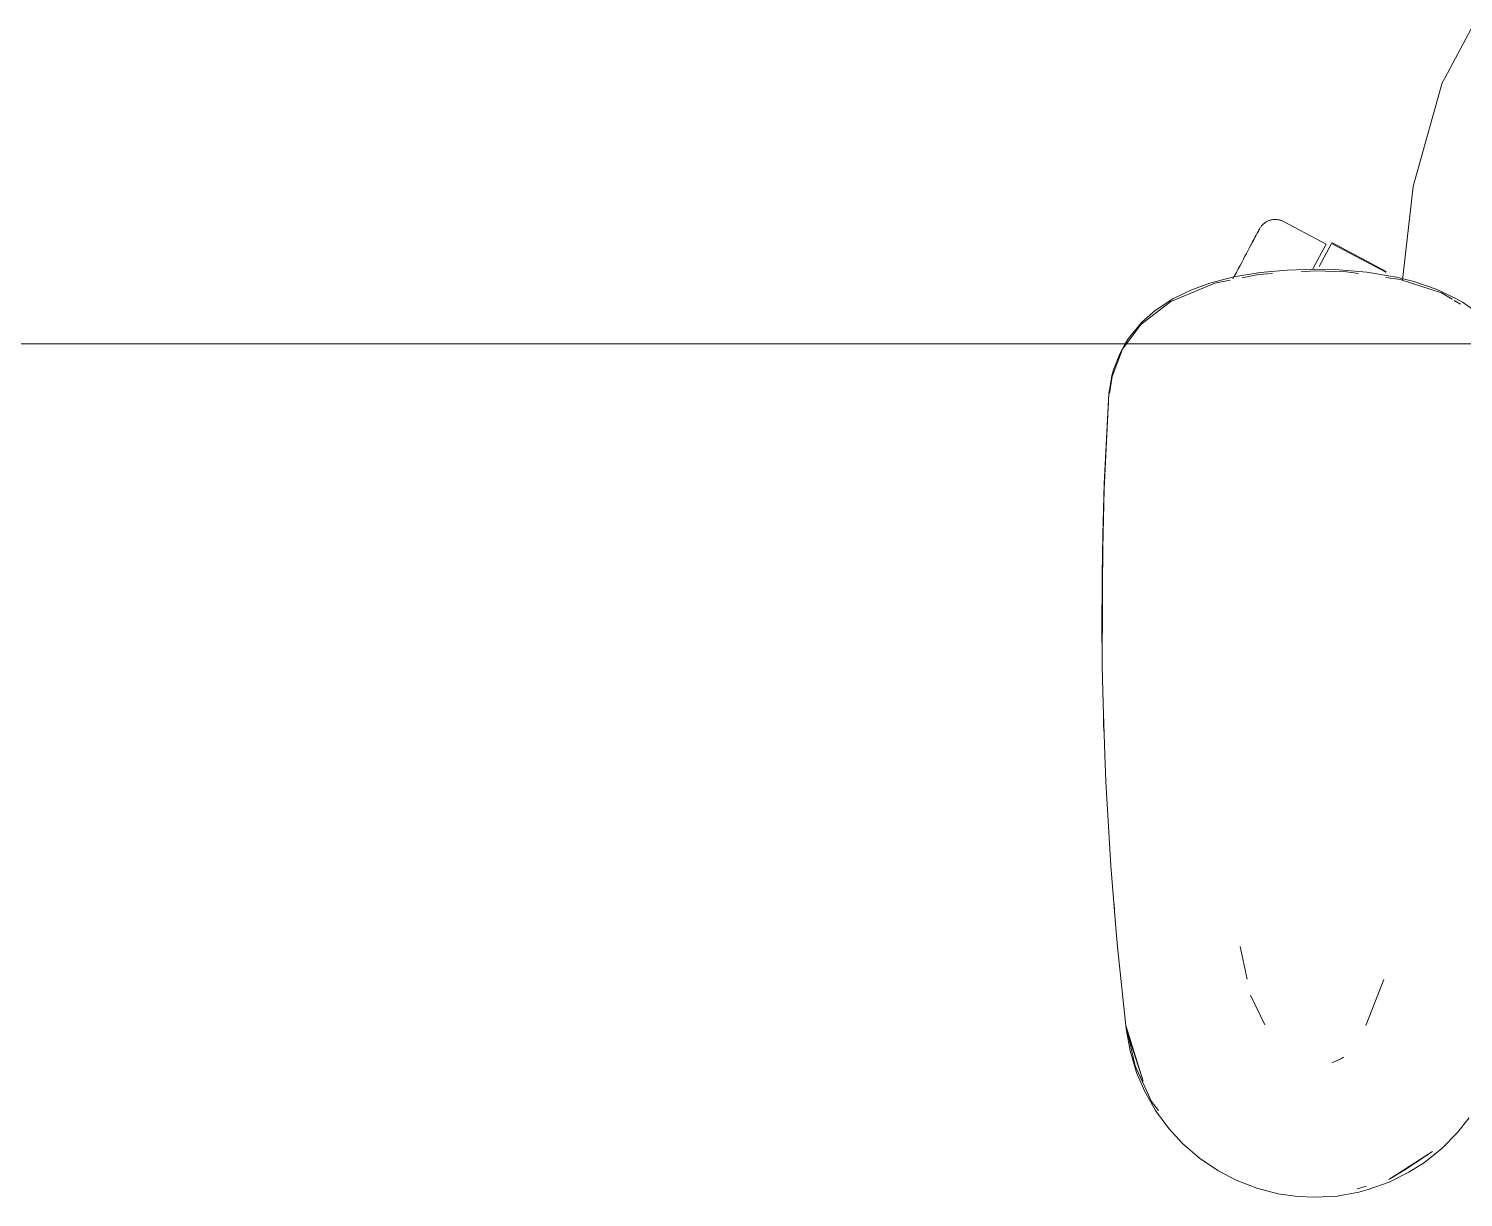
# Model space of a CAD drawing. Header units: millimetres. Extents: x 155927 to 317870, y -36033 to 97293.
# Drawn here: x 176345.5 to 176672.1, y 16712.9 to 16979 of the extents above; entities that cross this region are included whole.
import ezdxf

# ---------------------------------------------------------------- set-up
doc = ezdxf.new("R2010")
doc.units = ezdxf.units.MM
doc.header["$MEASUREMENT"] = 0
doc.layers.add('G-IMPT', color=8, linetype='CONTINUOUS', lineweight=9)
doc.layers.add('I-FURN', color=8, linetype='CONTINUOUS', lineweight=9)

msp = doc.modelspace()

# ---------------------------------------------------------------- linework, layer by layer
at = {"layer": 'G-IMPT'}
for p, q in [((176667.87, 16967.74), (176673.89, 16978.98)), ((176661.27, 16945.28), (176667.28, 16966.63)), ((176667.28, 16966.63), (176667.87, 16967.74)), ((176661.27, 16945.28), (176660.64, 16943.02)), ((176658.22, 16921.74), (176660.64, 16943.02)), ((176625.8, 16923.45), (176631.95, 16924.02)), ((176638.29, 16924.2), (176631.95, 16924.02)), ((176635.18, 16923.63), (176638.29, 16923.82)), ((176642.8, 16924.11), (176638.29, 16924.2)), ((176645.46, 16923.59), (176638.29, 16923.82)), ((176642.8, 16924.11), (176650.11, 16923.53)), ((176645.46, 16923.59), (176648.24, 16923.2)), ((176615.5, 16921), (176609.88, 16918.67)), ((176614.39, 16921.02), (176610.06, 16919.44)), ((176614.39, 16921.02), (176619.87, 16922.45)), ((176615.5, 16921), (176618.97, 16921.71)), ((176625.8, 16923.45), (176619.87, 16922.45)), ((176621.72, 16922.27), (176625.47, 16923.04)), ((176625.47, 16923.04), (176628.67, 16923.23)), ((176656.88, 16922.41), (176650.11, 16923.53)), ((176654.43, 16922.33), (176657.72, 16921.86)), ((176660.8, 16921.44), (176656.88, 16922.41)), ((176657.72, 16921.86), (176667.11, 16918.83)), ((176660.8, 16921.44), (176665.89, 16919.7)), ((176605.98, 16917.45), (176601.94, 16914.8)), ((176605.49, 16916.83), (176609.88, 16918.67)), ((176605.98, 16917.45), (176610.06, 16919.44)), ((176665.89, 16919.7), (176670.53, 16917.49)), ((176667.11, 16918.83), (176669.56, 16917.37)), ((176670.03, 16917.09), (176671.47, 16916.23)), ((176670.53, 16917.49), (176671.9, 16916.69)), ((176598.7, 16911.61), (176605.49, 16916.83)), ((176601.94, 16914.8), (176598.9, 16912.13)), ((176675.36, 16914.24), (176671.9, 16916.69)), ((176595.43, 16907.2), (176598.7, 16911.61)), ((176595.82, 16908.39), (176598.9, 16912.13)), ((176595.14, 16907.2), (176595.82, 16908.39)), ((176592.12, 16899.79), (176594.53, 16905.99)), ((176593.86, 16904.96), (176592.47, 16901.32)), ((176593.86, 16904.96), (176595.14, 16907.2)), ((176594.53, 16905.99), (176595.43, 16907.2)), ((176592.1, 16899.97), (176592.47, 16901.32)), ((176591.4, 16895.93), (176591.66, 16897.57)), ((176592.12, 16899.79), (176591.54, 16895.94)), ((176592.1, 16899.97), (176591.66, 16897.57)), ((176590.32, 16874.14), (176591.4, 16895.93)), ((176590.32, 16874.14), (176591.29, 16894.32)), ((176590.36, 16875.35), (176591.4, 16895.93)), ((176591.21, 16892.09), (176591.29, 16894.32)), ((176591.4, 16895.93), (176591.29, 16894.32)), ((176589.85, 16853.96), (176590.36, 16875.35)), ((176590.01, 16863.79), (176590.36, 16875.35)), ((176590.36, 16875.35), (176590.32, 16874.14)), ((176589.85, 16853.96), (176590.32, 16874.14)), ((176590.01, 16863.79), (176589.81, 16844.57)), ((176589.85, 16853.96), (176590.01, 16863.79)), ((176589.9, 16833.77), (176590.01, 16863.79)), ((176589.87, 16855.99), (176589.94, 16857.9)), ((176589.9, 16853.47), (176589.87, 16855.99)), ((176589.9, 16833.77), (176589.85, 16853.96)), ((176589.9, 16833.77), (176589.81, 16844.57)), ((176589.9, 16833.77), (176590.06, 16825.35)), ((176590.45, 16813.59), (176590.06, 16825.35)), ((176590.2, 16820.41), (176590.19, 16821.91)), ((176590.31, 16818.48), (176590.2, 16820.41)), ((176590.45, 16813.59), (176590.71, 16807.57)), ((176591.52, 16793.43), (176590.71, 16807.57)), ((176591.84, 16788.34), (176591.52, 16793.43)), ((176591.84, 16788.34), (176593.09, 16773.29)), ((176592.49, 16780.16), (176592.66, 16778.48)), ((176593.09, 16773.29), (176593.44, 16769.16)), ((176593.44, 16769.16), (176595.34, 16751.23)), ((176621.31, 16769.95), (176622.88, 16762.51)), ((176654.01, 16762.45), (176649.87, 16752.02)), ((176626.91, 16752.11), (176623.65, 16758.9)), ((176595.34, 16751.74), (176599.17, 16739.28)), ((176595.34, 16751.74), (176596.26, 16748.43)), ((176595.34, 16751.23), (176596.24, 16746.19)), ((176597.38, 16742.77), (176595.47, 16751.18)), ((176599.17, 16739.28), (176596.26, 16748.43)), ((176597.7, 16741.32), (176596.24, 16746.19)), ((176642.12, 16743.48), (176644.34, 16744.5)), ((176644.34, 16744.5), (176644.79, 16744.79)), ((176597.38, 16742.77), (176601.12, 16734.71)), ((176599.51, 16737.09), (176597.7, 16741.32)), ((176599.51, 16737.09), (176602.03, 16732.64)), ((176602.72, 16732.6), (176601.12, 16734.71)), ((176605.02, 16728.56), (176602.03, 16732.64)), ((176670.76, 16727.62), (176673.39, 16730.93)), ((176605.02, 16728.56), (176608.19, 16725.12)), ((176667.21, 16724.01), (176670.76, 16727.62)), ((176612.02, 16721.8), (176608.19, 16725.12)), ((176616.19, 16718.97), (176612.02, 16721.8)), ((176655.09, 16716.96), (176665.04, 16723.29)), ((176658.76, 16719.13), (176665.04, 16723.29)), ((176667.21, 16724.01), (176663.24, 16720.82)), ((176616.19, 16718.97), (176620.35, 16716.78)), ((176655.09, 16716.96), (176658.76, 16719.13)), ((176655.18, 16716.32), (176659.69, 16718.56)), ((176659.69, 16718.56), (176663.24, 16720.82)), ((176620.35, 16716.78), (176625.06, 16714.95)), ((176629.93, 16713.69), (176625.06, 16714.95)), ((176649.97, 16715.41), (176647.94, 16714.79)), ((176648.28, 16714.04), (176650.41, 16714.61)), ((176655.18, 16716.32), (176650.41, 16714.61)), ((176629.93, 16713.69), (176634.44, 16713.04)), ((176638.29, 16712.87), (176634.44, 16713.04)), ((176638.29, 16712.87), (176643.33, 16713.16)), ((176643.33, 16713.16), (176648.28, 16714.04))]:
    msp.add_line(p, q, dxfattribs=at)
at = {"layer": 'I-FURN'}
for p, q in [((176625.68, 16933.38), (176625.65, 16933.32)), ((176625.67, 16933.35), (176625.69, 16933.39)), ((176625.69, 16933.4), (176625.68, 16933.38)), ((176625.69, 16933.4), (176625.77, 16933.54)), ((176625.69, 16933.39), (176625.69, 16933.4)), ((176625.77, 16933.54), (176625.86, 16933.68)), ((176625.86, 16933.68), (176625.95, 16933.81)), ((176625.95, 16933.81), (176626.04, 16933.94)), ((176626.04, 16933.94), (176626.14, 16934.07)), ((176626.14, 16934.07), (176626.24, 16934.19)), ((176626.24, 16934.19), (176626.35, 16934.31)), ((176626.35, 16934.31), (176626.47, 16934.42)), ((176626.47, 16934.42), (176626.59, 16934.53)), ((176626.59, 16934.53), (176626.71, 16934.63)), ((176626.71, 16934.63), (176626.84, 16934.73)), ((176626.84, 16934.73), (176626.97, 16934.83)), ((176626.97, 16934.83), (176627.1, 16934.92)), ((176627.1, 16934.92), (176627.24, 16935)), ((176627.24, 16935), (176627.38, 16935.08)), ((176627.38, 16935.08), (176627.53, 16935.15)), ((176627.53, 16935.15), (176627.67, 16935.22)), ((176627.67, 16935.22), (176627.82, 16935.28)), ((176627.82, 16935.28), (176627.98, 16935.33)), ((176627.98, 16935.33), (176628.13, 16935.38)), ((176628.13, 16935.38), (176628.29, 16935.42)), ((176628.29, 16935.42), (176628.44, 16935.45)), ((176628.44, 16935.45), (176628.6, 16935.48)), ((176628.6, 16935.48), (176628.76, 16935.51)), ((176628.76, 16935.51), (176628.92, 16935.52)), ((176628.92, 16935.52), (176629.08, 16935.53)), ((176629.08, 16935.53), (176629.24, 16935.54)), ((176629.24, 16935.54), (176629.4, 16935.53)), ((176629.4, 16935.53), (176629.57, 16935.52)), ((176629.57, 16935.52), (176629.73, 16935.51)), ((176629.73, 16935.51), (176629.89, 16935.49)), ((176629.89, 16935.49), (176630.04, 16935.46)), ((176630.04, 16935.46), (176630.2, 16935.42)), ((176630.2, 16935.42), (176630.36, 16935.38)), ((176630.36, 16935.38), (176630.51, 16935.33)), ((176630.51, 16935.33), (176630.66, 16935.28)), ((176630.66, 16935.28), (176630.81, 16935.22)), ((176630.81, 16935.22), (176630.96, 16935.16)), ((176630.96, 16935.16), (176631.11, 16935.09)), ((176631.11, 16935.09), (176631.14, 16935.06)), ((176640.83, 16929.91), (176631.14, 16935.06)), ((176623.78, 16929.8), (176624.05, 16930.3)), ((176624.18, 16930.56), (176623.93, 16930.08)), ((176624.05, 16930.3), (176624.29, 16930.77)), ((176624.42, 16931), (176624.18, 16930.56)), ((176624.29, 16930.77), (176624.52, 16931.2)), ((176624.64, 16931.41), (176624.42, 16931)), ((176624.52, 16931.2), (176624.73, 16931.59)), ((176624.84, 16931.79), (176624.64, 16931.41)), ((176624.73, 16931.59), (176624.92, 16931.95)), ((176625.01, 16932.12), (176624.84, 16931.79)), ((176624.92, 16931.95), (176625.09, 16932.26)), ((176625.17, 16932.42), (176625.01, 16932.12)), ((176625.09, 16932.26), (176625.24, 16932.54)), ((176625.31, 16932.68), (176625.17, 16932.42)), ((176625.24, 16932.54), (176625.37, 16932.78)), ((176625.43, 16932.9), (176625.31, 16932.68)), ((176625.37, 16932.78), (176625.47, 16932.99)), ((176625.52, 16933.08), (176625.43, 16932.9)), ((176625.47, 16932.99), (176625.56, 16933.15)), ((176625.6, 16933.22), (176625.52, 16933.08)), ((176625.56, 16933.15), (176625.62, 16933.27)), ((176625.65, 16933.32), (176625.6, 16933.22)), ((176625.62, 16933.27), (176625.67, 16933.35)), ((176639.25, 16924.81), (176642.06, 16930.1)), ((176642.06, 16930.1), (176654.42, 16923.53)), ((176654.51, 16923.7), (176642.15, 16930.27)), ((176622.38, 16927.16), (176622.02, 16926.48)), ((176622.72, 16927.81), (176622.38, 16927.16)), ((176623.05, 16928.42), (176622.72, 16927.81)), ((176623.36, 16929.01), (176623.05, 16928.42)), ((176623.19, 16928.7), (176623.5, 16929.27)), ((176623.65, 16929.56), (176623.36, 16929.01)), ((176623.5, 16929.27), (176623.78, 16929.8)), ((176623.93, 16930.08), (176623.65, 16929.56)), ((176637.84, 16924.29), (176640.83, 16929.91)), ((176620.84, 16924.28), (176620.42, 16923.49)), ((176621.25, 16925.04), (176620.84, 16924.28)), ((176621.64, 16925.77), (176621.25, 16925.04)), ((176622.02, 16926.48), (176621.64, 16925.77)), ((176619.99, 16922.68), (176619.63, 16921.99)), ((176620.42, 16923.49), (176619.99, 16922.68)), ((176654.42, 16923.53), (176654.37, 16923.43)), ((176160.49, 16907.2), (177560.49, 16907.2)), ((177560.49, 16907.2), (176160.49, 16907.2))]:
    msp.add_line(p, q, dxfattribs=at)

doc.saveas('drawing.dxf')
